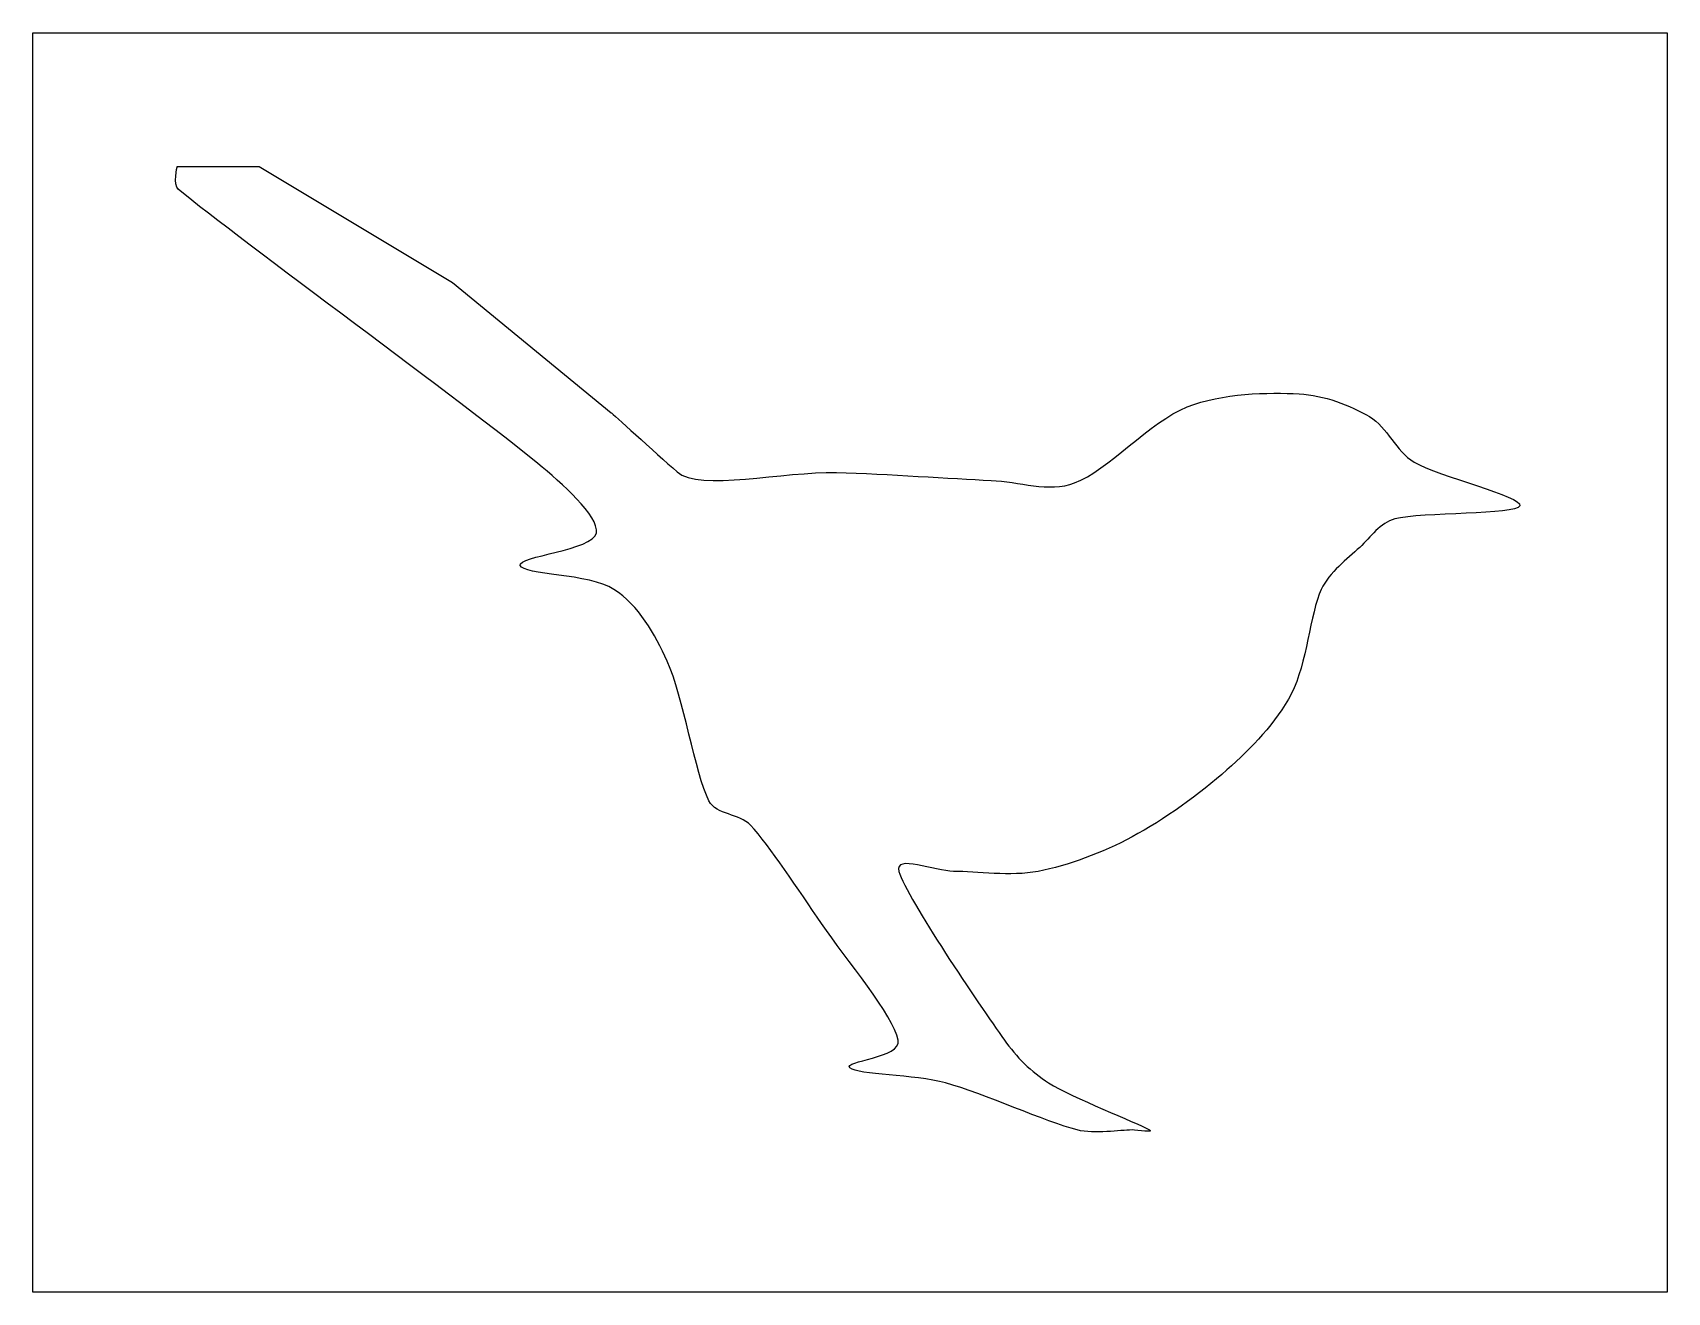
# Model space of a CAD drawing. Extents: x 0 to 975, y 1 to 752.
import ezdxf

# ---------------------------------------------------------------- set-up
doc = ezdxf.new("R2010")
doc.units = 0
doc.layers.get('0').update_dxf_attribs({"linetype": 'CONTINUOUS'})

msp = doc.modelspace()

# ---------------------------------------------------------------- linework, layer by layer
at = {"color": 7}
for points in [[(-0.001, 752), (974.999, 752), (974.999, 0.531), (-0.001, 0.531)], [(86.231515, 672.21855)]]:
    msp.add_lwpolyline(points, close=True, dxfattribs=at)
msp.add_lwpolyline([(86.231515, 672.21855), (135.14013, 672.21855), (250.419115, 602.919944), (345.12979, 525.289714)], dxfattribs=at)
for points in [[(87.00535, 658.426343), (83.450195, 661.354579), (86.231515, 672.21855), (86.231515, 672.21855)], [(301.267925, 495.013699), (259.73878, 529.171225), (122.84849, 628.89164), (87.00535, 658.426343)], [(688.64524, 528.783186), (709.471495, 537.050884), (737.29591, 537.516306), (755.408135, 536.546209)], [(755.408135, 536.546209), (770.077355, 535.760037), (785.912935, 529.753283), (797.329805, 522.960358)], [(621.501035, 483.368043), (641.00392, 490.679102), (666.32739, 519.919971), (688.64524, 528.783186)], [(345.12979, 525.289714), (345.12979, 525.289714), (371.26074, 501.741578), (384.33743, 489.966949)], [(797.329805, 522.960358), (808.230785, 516.480331), (813.04202, 502.256347), (823.943, 495.789778)], [(336.20265, 453.48119), (337.95219, 463.637494), (315.241815, 483.521689), (301.267925, 495.013699)], [(384.33743, 489.966949), (397.402905, 478.193443), (448.21807, 490.420035), (479.429415, 489.578911)], [(479.429415, 489.578911), (510.180945, 488.750122), (547.930635, 485.956465), (571.6055, 484.921321)], [(823.943, 495.789778), (838.88138, 486.926563), (888.911495, 475.42558), (886.99373, 469.783314)], [(571.6055, 484.921321), (588.22613, 484.194589), (605.912185, 477.529515), (621.501035, 483.368043)], [(886.99373, 469.783314), (885.075965, 464.141047), (828.38414, 466.077878), (812.470055, 461.9373)], [(812.470055, 461.9373), (803.767215, 459.672991), (798.002705, 451.166414), (791.50922, 444.940968)], [(290.793115, 434.072511), (289.043575, 439.673282), (334.45311, 443.323765), (336.20265, 453.48119)], [(791.50922, 444.940968), (784.19704, 437.931593), (773.396995, 430.133803), (768.60819, 419.88105)], [(346.67746, 419.88105), (332.064315, 429.392492), (292.53144, 428.472862), (290.793115, 434.072511)], [(378.516845, 377.001619), (371.21588, 393.237574), (361.30182, 410.369609), (346.67746, 419.88105)], [(768.60819, 419.88105), (761.8119, 405.339681), (760.12965, 375.642361), (750.75391, 357.693875)], [(403.3805, 293.7123), (395.10383, 310.012181), (387.959875, 355.973494), (378.516845, 377.001619)], [(750.75391, 357.693875), (741.55761, 340.099783), (727.079045, 325.468694), (712.320105, 312.192377)], [(712.320105, 312.192377), (696.484525, 297.945963), (674.480695, 282.302159), (655.718, 272.212023)], [(428.199295, 279.198969), (421.717025, 286.258811), (407.720705, 285.168713), (403.3805, 293.7123)], [(470.502275, 220.588257), (456.85362, 240.444414), (439.38065, 267.011628), (428.199295, 279.198969)], [(655.718, 272.212023), (638.211385, 262.800396), (617.49728, 255.082233), (599.75515, 251.65605)], [(549.298865, 251.65605), (538.43153, 251.65605), (513.567875, 262.06357), (516.69686, 251.65605)], [(516.69686, 251.65605), (521.74361, 234.885139), (564.69706, 172.059831), (579.579365, 151.031706)], [(599.75515, 251.65605), (583.24667, 248.466504), (563.138175, 251.65605), (549.298865, 251.65605)], [(516.304335, 151.031706), (513.478155, 165.393634), (485.193925, 199.227047), (470.502275, 220.588257)], [(487.493, 134.417804), (482.793915, 138.675019), (518.4464, 140.154277), (516.304335, 151.031706)], [(579.579365, 151.031706), (586.644815, 141.036898), (595.56074, 131.938168), (605.96826, 125.4873)], [(544.48763, 125.4873), (525.93802, 130.555359), (492.192085, 130.160591), (487.493, 134.417804)], [(623.048705, 97.378024), (604.51031, 102.063651), (567.07464, 119.314564), (544.48763, 125.4873)], [(605.96826, 125.4873), (620.401965, 116.545581), (657.837635, 102.063651), (666.136735, 97.378024)], [(655.718, 97.378024), (648.5404, 97.378024), (633.60202, 94.709976), (623.048705, 97.378024)], [(666.136735, 97.378024), (669.15357, 95.66998), (659.19465, 97.378024), (655.718, 97.378024)]]:
    msp.add_open_spline(points, degree=3, dxfattribs=at)

doc.saveas('drawing.dxf')
